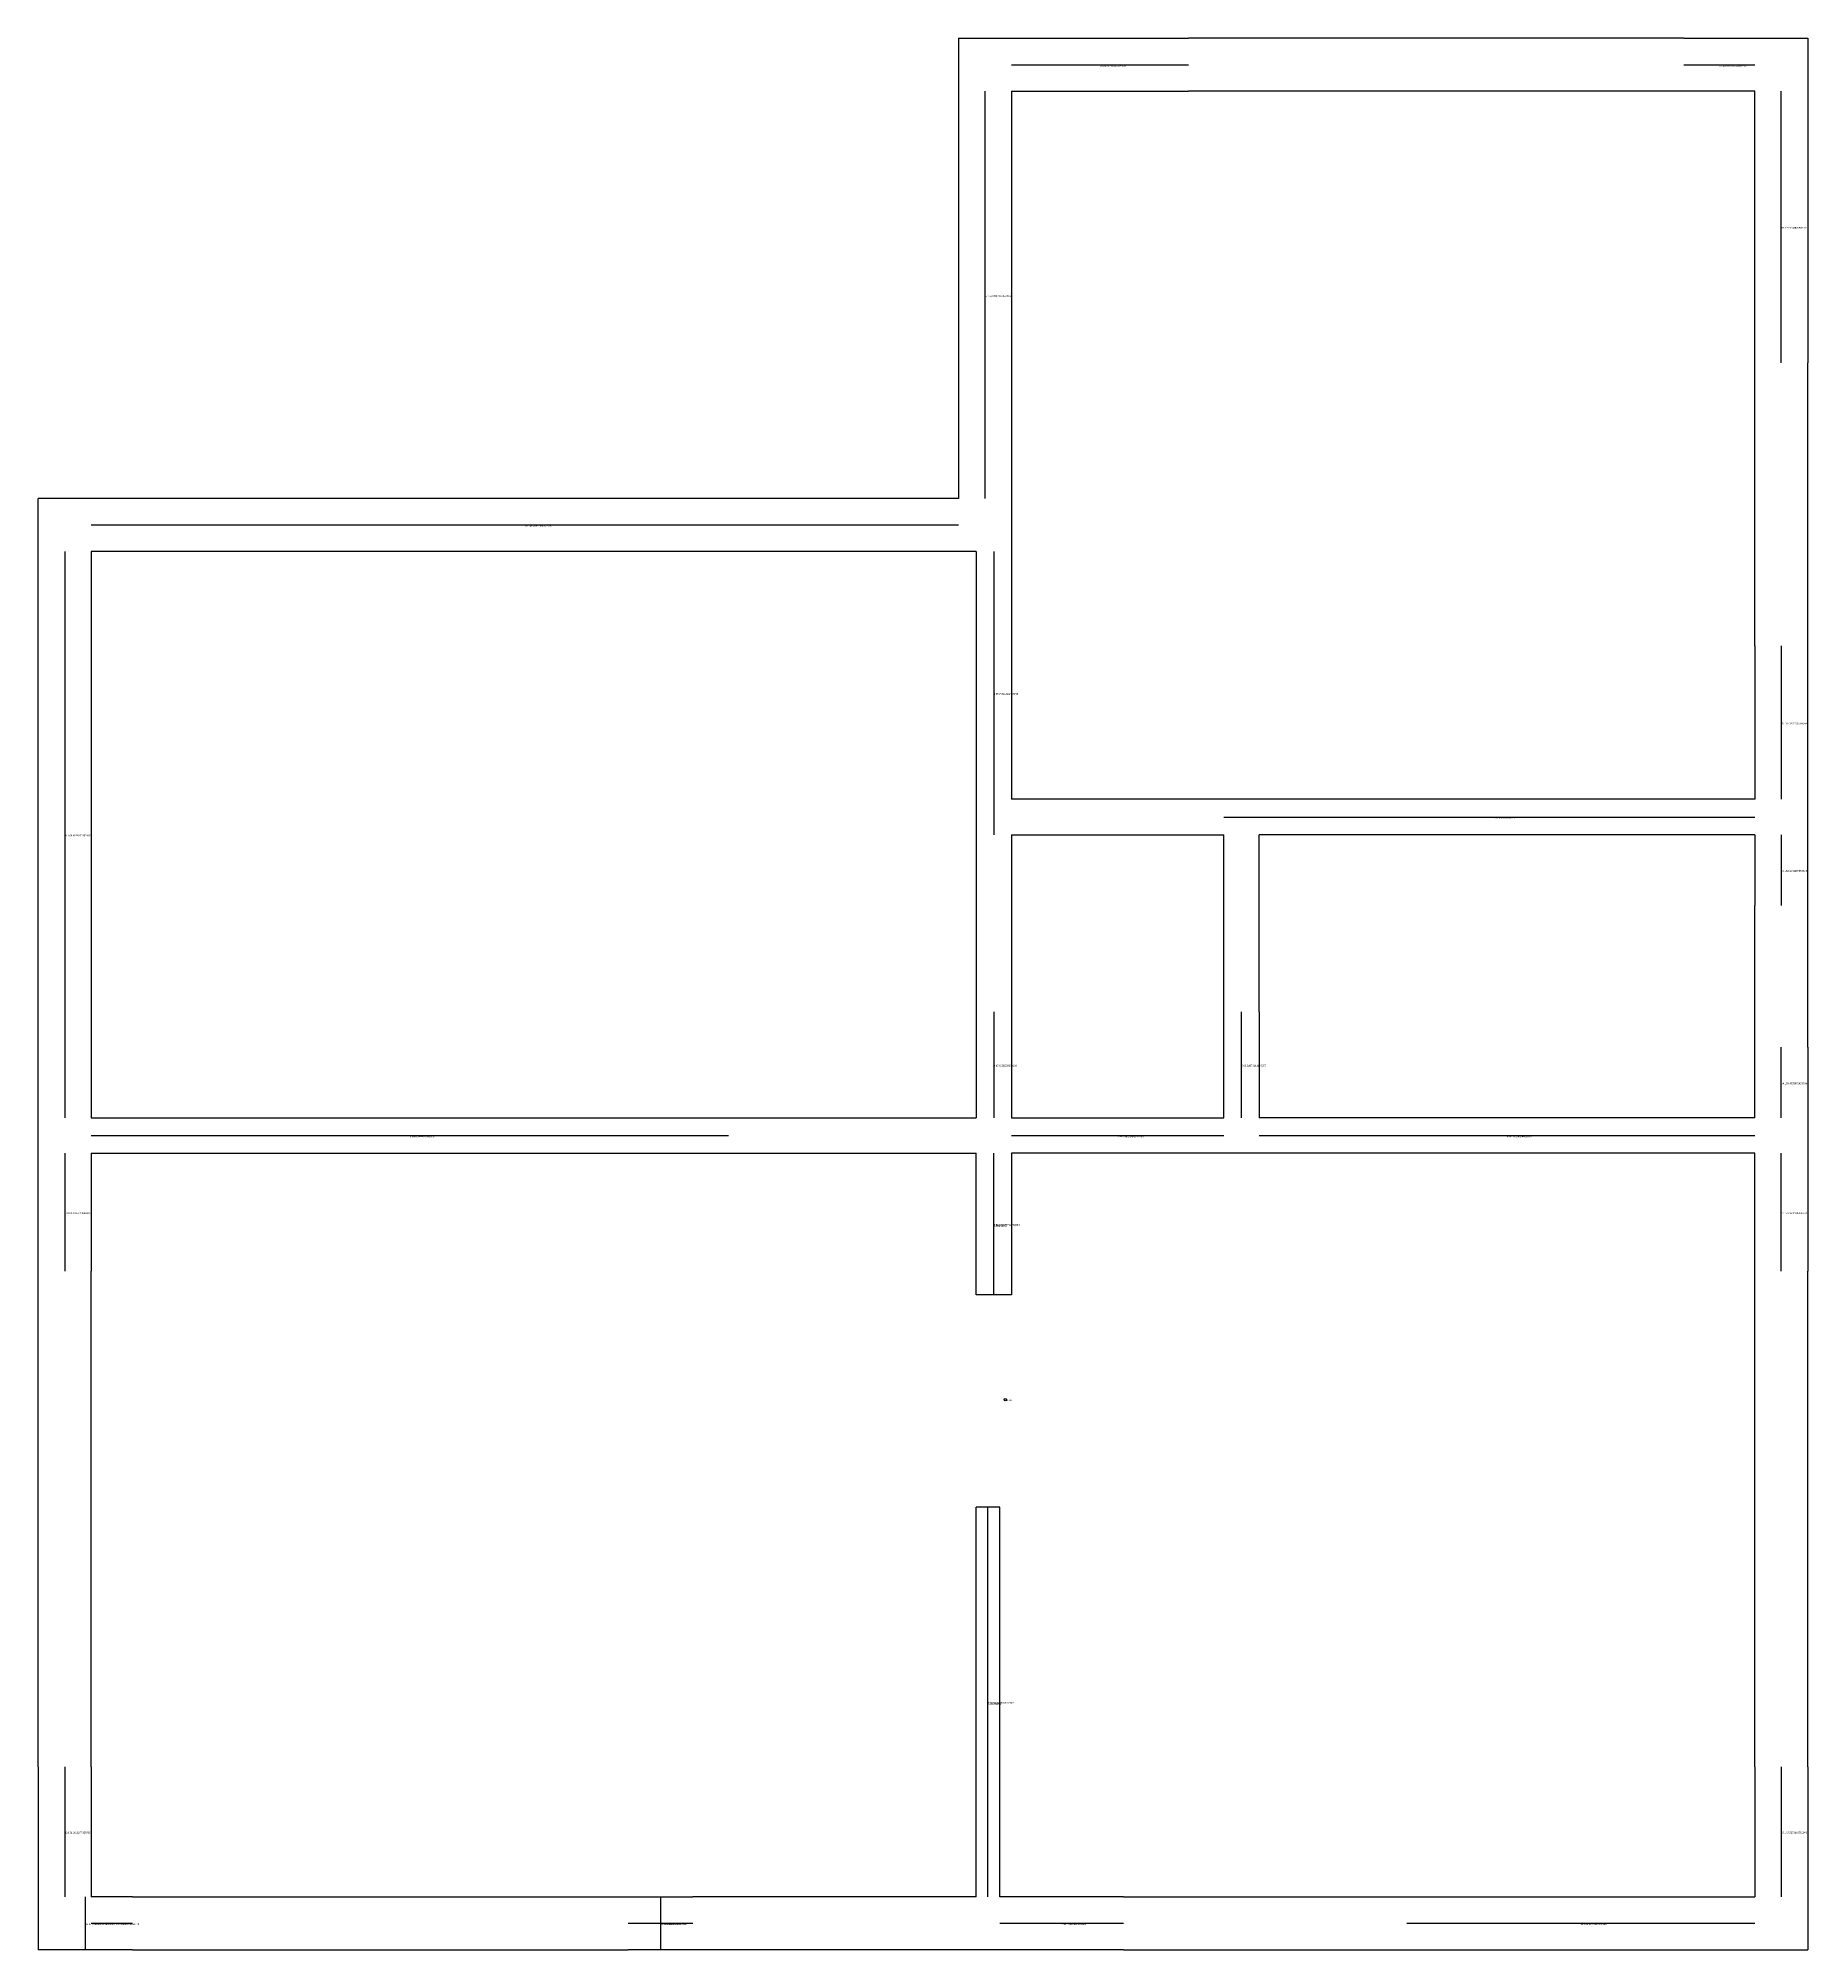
# Model space of a CAD drawing. Header units: metres. Extents: x 335 to 635, y 402 to 726.
import ezdxf

# ---------------------------------------------------------------- set-up
doc = ezdxf.new("R2010")
doc.units = ezdxf.units.M

msp = doc.modelspace()

# ---------------------------------------------------------------- linework, layer by layer
at = {"layer": 'centrelines'}
for p, q in [((500, 721.5), (530, 721.5)), ((614, 721.5), (626, 721.5)), ((495.5, 717), (495.5, 648)), ((630.5, 671), (630.5, 717)), ((344, 643.5), (491, 643.5)), ((339.5, 639), (339.5, 543)), ((497, 639), (497, 591)), ((630.5, 623), (630.5, 597)), ((536, 594), (626, 594)), ((630.5, 591), (630.5, 579)), ((497, 561), (497, 543)), ((539, 543), (539, 561)), ((630.5, 543), (630.5, 555)), ((344, 540), (452, 540)), ((500, 540), (536, 540)), ((542, 540), (626, 540)), ((339.5, 537), (339.5, 517)), ((497, 513), (497, 537)), ((630.5, 517), (630.5, 537)), ((496, 411), (496, 477)), ((339.5, 433), (339.5, 411)), ((630.5, 433), (630.5, 411)), ((343, 402), (343, 411)), ((440.5, 411), (440.5, 402)), ((344, 406.5), (351, 406.5)), ((435, 406.5), (446, 406.5)), ((498, 406.5), (519, 406.5)), ((567, 406.5), (626, 406.5))]:
    msp.add_line(p, q, dxfattribs=at)
at = {"layer": 'entity_location'}
msp.add_circle((498.95, 495.23), 0.2, dxfattribs=at)
at = {"layer": 'wall'}
for p, q in [((491, 726), (491, 648)), ((491, 726), (530, 726)), ((614, 726), (530, 726)), ((614, 726), (635, 726)), ((635, 726), (635, 671)), ((500, 717), (530, 717)), ((500, 717), (500, 597)), ((614, 717), (530, 717)), ((626, 717), (614, 717)), ((626, 671), (626, 717)), ((626, 623), (626, 671)), ((635, 623), (635, 671)), ((491, 648), (335, 648)), ((335, 517), (335, 648)), ((494, 639), (344, 639)), ((344, 639), (344, 543)), ((494, 639), (494, 591)), ((626, 623), (626, 597)), ((635, 579), (635, 623)), ((536, 597), (500, 597)), ((626, 597), (536, 597)), ((494, 591), (494, 561)), ((500, 591), (536, 591)), ((500, 591), (500, 561)), ((536, 561), (536, 591)), ((542, 561), (542, 591)), ((626, 591), (542, 591)), ((626, 591), (626, 579)), ((626, 555), (626, 579)), ((635, 555), (635, 579)), ((494, 561), (494, 543)), ((500, 561), (500, 543)), ((536, 543), (536, 561)), ((542, 561), (542, 543)), ((626, 543), (626, 555)), ((635, 555), (635, 517)), ((344, 543), (452, 543)), ((452, 543), (494, 543)), ((500, 543), (536, 543)), ((626, 543), (542, 543)), ((344, 537), (344, 517)), ((344, 537), (452, 537)), ((452, 537), (494, 537)), ((494, 513), (494, 537)), ((626, 537), (500, 537)), ((500, 537), (500, 513)), ((626, 517), (626, 537)), ((335, 433), (335, 517)), ((344, 433), (344, 517)), ((626, 433), (626, 517)), ((635, 433), (635, 517)), ((500, 513), (494, 513)), ((494, 411), (494, 477)), ((498, 477), (494, 477)), ((498, 411), (498, 477)), ((335, 433), (335, 402)), ((344, 433), (344, 411)), ((626, 433), (626, 411)), ((635, 433), (635, 402)), ((351, 411), (344, 411)), ((351, 411), (435, 411)), ((435, 411), (446, 411)), ((494, 411), (446, 411)), ((519, 411), (498, 411)), ((519, 411), (567, 411)), ((567, 411), (626, 411)), ((351, 402), (335, 402)), ((351, 402), (435, 402)), ((446, 402), (435, 402)), ((494, 402), (446, 402)), ((519, 402), (494, 402)), ((519, 402), (567, 402)), ((567, 402), (635, 402))]:
    msp.add_line(p, q, dxfattribs=at)

# ---------------------------------------------------------------- texts
at = {"layer": 'centrelines', "char_height": 0.3, "attachment_point": 1}
for s, insert in [('26 226.2762133364302', (515, 721.5)), ('27 253.84330336580786', (620, 721.5)), ('25 219.5493920500194', (630.5, 694)), ('17 152.81271514189464', (495.5, 682.5)), ('16 148.48672690373755', (417.5, 643.5)), ('8 95.79361581497676', (497, 615)), ('20 166.3232299700584', (630.5, 610)), ('11 105.4940424298741', (581, 594)), ('21 166.45269328674155', (339.5, 591)), ('18 155.96012606546455', (630.5, 585)), ('3 47.8135380068008', (497, 552)), ('5 62.34076114827157', (539, 552)), ('14 139.95659724257698', (630.5, 549)), ('6 64.87644491345009', (398, 540)), ('2 44.786095423212956', (518, 540)), ('4 62.11304554660959', (584, 540)), ('19 160.92937206964254', (339.5, 527)), ('0 17.880377732742264', (497, 525)), ('13 133.34021450425337', (630.5, 527)), ('1 18.463348507037747', (496, 444)), ('22 171.16152771553303', (339.5, 422)), ('15 145.52531937510403', (630.5, 422)), ('24 177.24086851062606', (343, 406.5)), ('23 172.51498012398778', (347.5, 406.5)), ('9 102.52028695047267', (440.5, 406.5)), ('10 103.3247307537736', (440.5, 406.5)), ('7 88.72622485229601', (508.5, 406.5)), ('12 111.8177264171534', (596.5, 406.5))]:
    msp.add_mtext(s, dxfattribs=dict(at, insert=insert))
at = {"layer": 'chosen_line', "color": 3, "char_height": 0.5, "attachment_point": 1}
for insert in [(497, 525), (496, 444)]:
    msp.add_mtext('chosen', dxfattribs=dict(at, insert=insert))
at = {"layer": 'debug', "insert": (498.95, 495.23), "char_height": 0.2, "attachment_point": 1}
msp.add_mtext('498, 495', dxfattribs=at)

doc.saveas('drawing.dxf')
